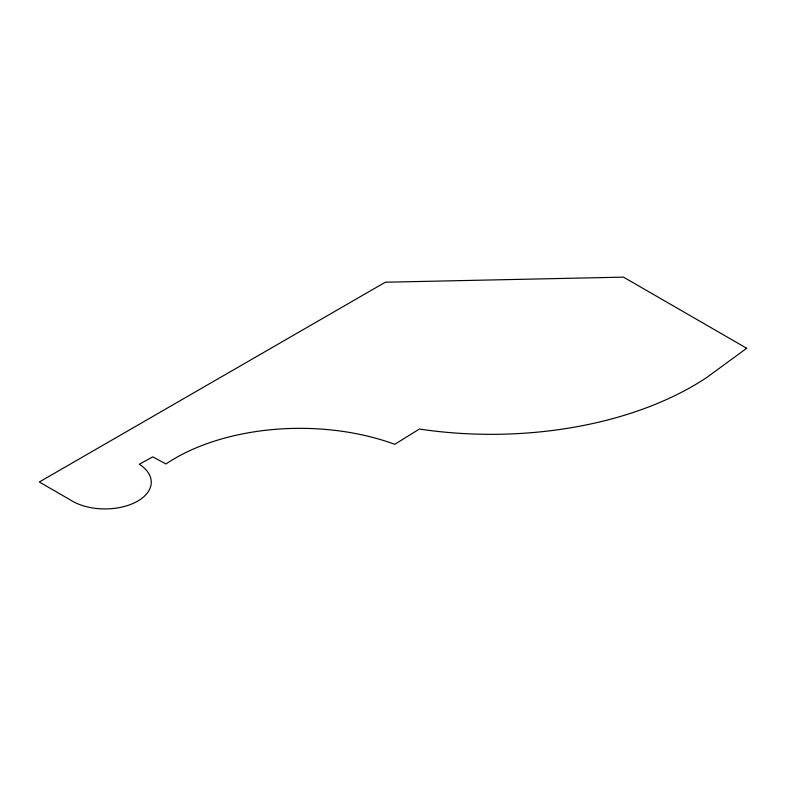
<?xml version="1.0" encoding="UTF-8"?>
<svg xmlns="http://www.w3.org/2000/svg" width="786" height="786" viewBox="0 0 786 786"><rect width="100%" height="100%" fill="white"/><g stroke="black" fill="none" stroke-linecap="round" stroke-linejoin="round"><path stroke-width="1.18" d="M746.7 348.267L707.194 377.182A285.289 164.706 0 0 1 419.39 429.038L394.769 444.316A176.3 101.787 0 0 0 165.974 463.966L152.769 456.872L139.26 464.241A46.286 26.724 0 0 1 135.723 502.175A46.286 26.724 0 0 1 70.052 499.739L39.3 482.005L385.337 282.223L623.485 277.134L746.7 348.267"/></g></svg>
